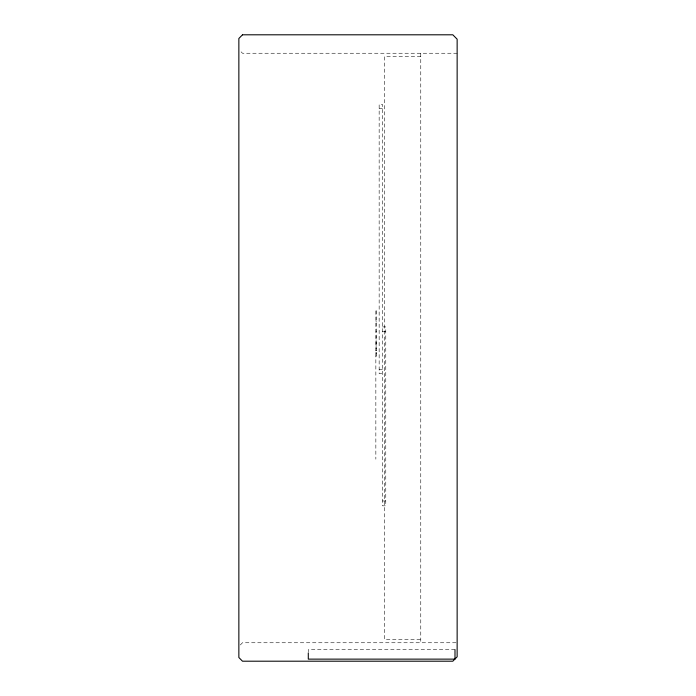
<?xml version="1.0" encoding="UTF-8"?>
<svg xmlns="http://www.w3.org/2000/svg" width="696" height="696" viewBox="0 0 696 696"><rect width="100%" height="100%" fill="white"/><g stroke="black" fill="none" stroke-linecap="round" stroke-linejoin="round"><path stroke-width="0.52" stroke-dasharray="3.48 2.61" d="M240.311 644.966L242.495 642.756L457.142 642.756M457.142 53.244L242.495 53.244L240.311 51.034M420.767 56.628L384.383 56.628L384.383 639.372L420.767 639.372M379.155 108.55L382.461 108.55M375.849 321.474L376.51 321.474M382.461 326.902L385.767 326.902L385.767 505.818L382.461 505.818L382.461 104.391L379.155 104.391L379.155 373.674L382.461 373.674M382.461 331.757L385.767 331.757M375.849 331.835L376.51 331.835M375.849 337.021L376.51 337.021M375.849 340.066L376.51 340.066M375.849 342.763L376.51 342.763M375.849 343.511L376.51 343.511M375.849 345.146L376.51 345.146M375.849 346.19L376.51 346.19M375.849 348.296L376.51 348.296M375.849 350.566L376.51 350.566M375.849 352.237L376.51 352.237M375.849 352.872L376.51 352.872M375.849 353.716L376.51 353.716M375.849 356.1L376.51 356.1L376.51 309.79L375.849 309.79L375.849 459.186M379.155 369.515L382.461 369.515M382.461 500.963L385.767 500.963M454.993 649.69L308.293 649.69L308.293 651.787M420.767 53.244L420.767 642.756"/><path stroke-width="1.04" d="M454.993 649.69L454.993 659.129L308.293 659.129L308.293 652.839M242.495 34.8L238.859 38.489L238.859 657.511L242.495 661.2L452.818 661.2L457.142 656.807L457.142 39.194L452.818 34.8L242.495 34.8"/></g></svg>
